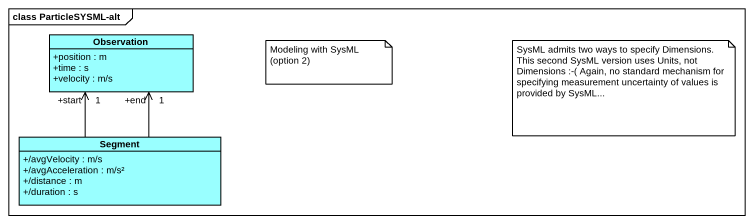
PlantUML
@startuml
mainframe class ParticleSYSML-alt
hide circle
hide empty members
skinparam classAttributeIconSize 0
class Observation #99FFFF {
  +position : m
  +time : s
  +velocity : m/s
}
class Segment #99FFFF {
  +/avgVelocity : m/s
  +/avgAcceleration : m/s²
  +/distance : m
  +/duration : s
}
Segment -up-> "+end\n1" Observation
Segment -up-> "+start\n1" Observation
note as N1
  Modeling with SysML (option 2)
end note
note as N2
  SysML admits two ways to specify Dimensions. This second SysML version uses Units, not Dimensions :-( Again, no standard mechanism for specifying measurement uncertainty of values is provided by SysML...
end note
@enduml
